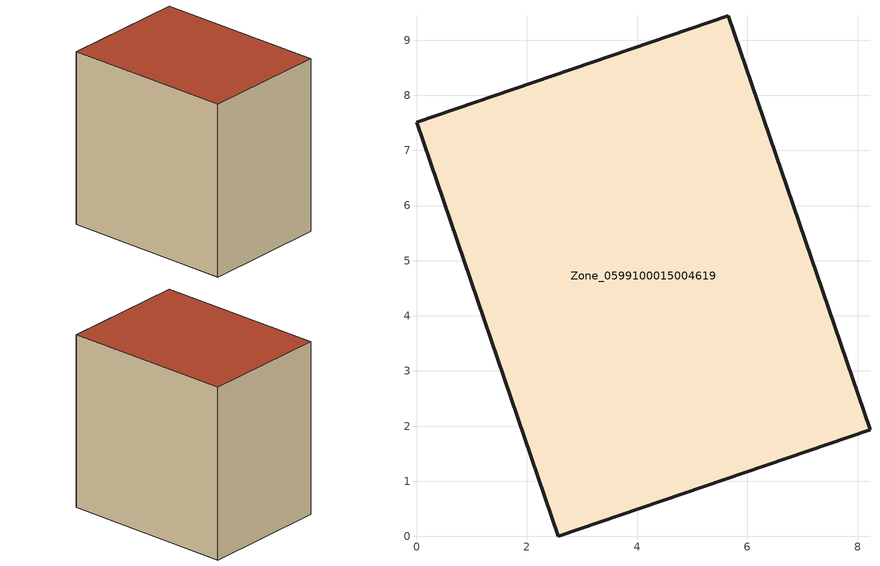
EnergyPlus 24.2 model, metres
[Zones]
Zone_0599100015004619
 floor ground (C_G): 0,7.51 5.65,9.45 8.22,1.94 2.57,0 z0.95
 wall outside (C_F): 5.65,9.45 0,7.51 2.57,0 8.22,1.94 5.65,9.45 z0.95:9.03
 roof outside (C_R): 2.57,0 8.22,1.94 5.65,9.45 0,7.51 z9.03
[BUILDING]
Pand.0599100015004619: North Axis=0; Terrain=City; Loads Convergence Tolerance Value=0.04; Temperature Convergence Tolerance Value=0.4; Solar Distribution=FullExterior; Maximum Number of Warmup Days=25; Minimum Number of Warmup Days=1
[Site:Location]
Rotterdam.The.Hague.AP_ZH_NLD Design_Conditions: Latitude=51.96; Longitude=4.45; Time Zone=1; Elevation=-4.5
[SITE:GROUNDTEMPERATURE:BUILDINGSURFACE]
18, 18, 18, 18, 18, 18, 18, 18, 18, 18, 18, 18
[MATERIAL] Thermal Absorptance=0.9; Solar Absorptance=0.7; Visible Absorptance=0.7
Name | Roughness | Thickness | Conductivity | Density | Specific Heat
G.TI.1975-1991 | MediumSmooth | 0.15 | 0.288461 | 540 | 1210
F.TI.1975-1991 | Rough | 0.3 | 0.230769 | 1920 | 840
R.TI.1975-1991 | MediumRough | 0.2 | 0.153846 | 1500 | 1000
[CONSTRUCTION]
C_G: G.TI.1975-1991
C_F: F.TI.1975-1991
C_R: R.TI.1975-1991
[ZONE]
Zone_0599100015004619: Type=1; Multiplier=1; Ceiling Height=Autocalculate; Volume=Autocalculate; Floor Area=autocalculate; Part of Total Floor Area=Yes
[ZONEINFILTRATION:DESIGNFLOWRATE]
Infil_Zone_0599100015004619: Zone or ZoneList or Space or SpaceList=Zone_0599100015004619; Schedule=AlwaysOn; Design Flow Rate Calculation Method=Flow/Area; Flow Rate per Floor Area=0.003; Constant Term Coefficient=1; Temperature Term Coefficient=0; Velocity Term Coefficient=0; Velocity Squared Term Coefficient=0
[HVACTEMPLATE:ZONE:IDEALLOADSAIRSYSTEM]
Zone_0599100015004619: Maximum Heating Supply Air Temperature=50; Minimum Cooling Supply Air Temperature=13; Maximum Heating Supply Air Humidity Ratio=0.0156; Minimum Cooling Supply Air Humidity Ratio=0.0077; Heating Limit=NoLimit; Cooling Limit=NoLimit; Dehumidification Control Type=ConstantSensibleHeatRatio; Cooling Sensible Heat Ratio=0.7; Dehumidification Setpoint=60; Humidification Control Type=None; Humidification Setpoint=30; Outdoor Air Method=None; Outdoor Air Flow Rate per Person=0.00944; Outdoor Air Flow Rate per Zone Floor Area=0; Outdoor Air Flow Rate per Zone=0; Demand Controlled Ventilation Type=None; Outdoor Air Economizer Type=NoEconomizer; Heat Recovery Type=None; Sensible Heat Recovery Effectiveness=0.7; Latent Heat Recovery Effectiveness=0.65
[ZONECONTROL:THERMOSTAT]
ThermostatControl_Zone_0599100015004619: Zone or ZoneList=Zone_0599100015004619; Control Type Schedule=DualSetpointControlType; Control 1=Thermostat_Zone_0599100015004619; Temperature Difference Between Cutout And Setpoint=0
[THERMOSTATSETPOINT:DUALSETPOINT]
Thermostat_Zone_0599100015004619: Heating Setpoint Temperature Schedule=HeatingSetpoint_Zone_0599100015004619; Cooling Setpoint Temperature Schedule=CoolingSetpoint_Zone_0599100015004619
[SCHEDULE:COMPACT]
HeatingSetpoint_Zone_0599100015004619: Through: 12/31, For: AllDays, Until: 24:00, 21
CoolingSetpoint_Zone_0599100015004619: Through: 12/31, For: AllDays, Until: 24:00, 24
DualSetpointControlType: Through: 12/31, For: AllDays, Until: 24:00, 4
AlwaysOn: Through: 12/31, For: AllDays, Until: 24:00, 1
